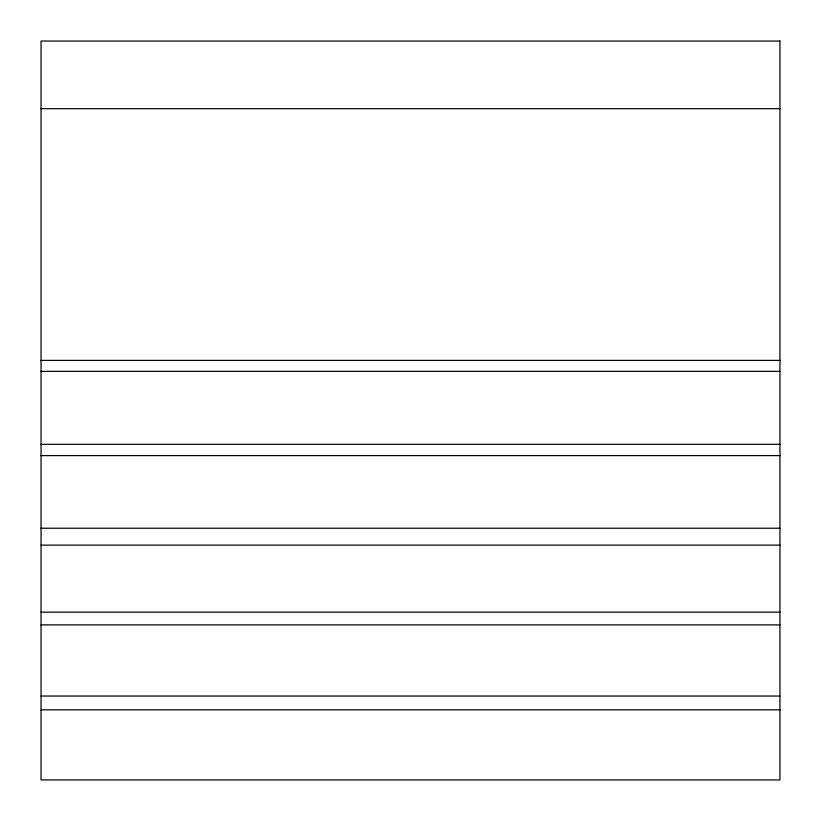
<?xml version="1.0" encoding="UTF-8"?>
<svg xmlns="http://www.w3.org/2000/svg" width="821" height="821" viewBox="0 0 821 821"><rect width="100%" height="100%" fill="white"/><g stroke="black" fill="none" stroke-linecap="round" stroke-linejoin="round"><path stroke-width="1.23" d="M41.05 108.69L779.95 108.69M41.05 360.409L779.95 360.409M41.05 371.338L779.95 371.338M41.05 444.315L779.95 444.315M41.05 455.604L779.95 455.604M41.05 528.231L779.95 528.231M41.05 545.144L779.95 545.144M41.05 612.138L779.95 612.138M41.05 624.894L779.95 624.894M41.05 696.044L779.95 696.044M41.05 709.847L779.95 709.847M779.95 41.05L41.05 41.05L41.05 779.95L779.95 779.95L779.95 41.05"/></g></svg>
